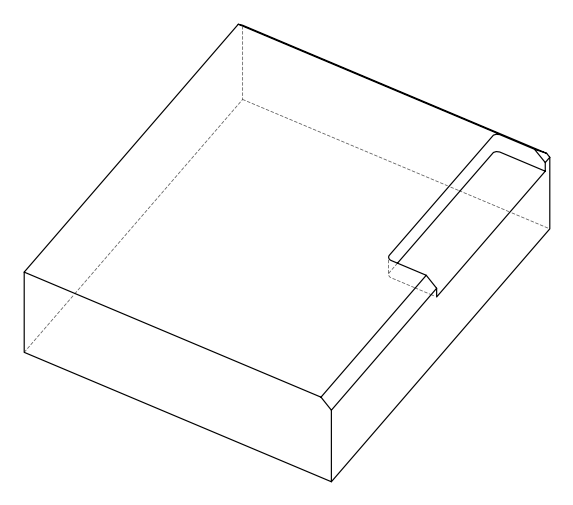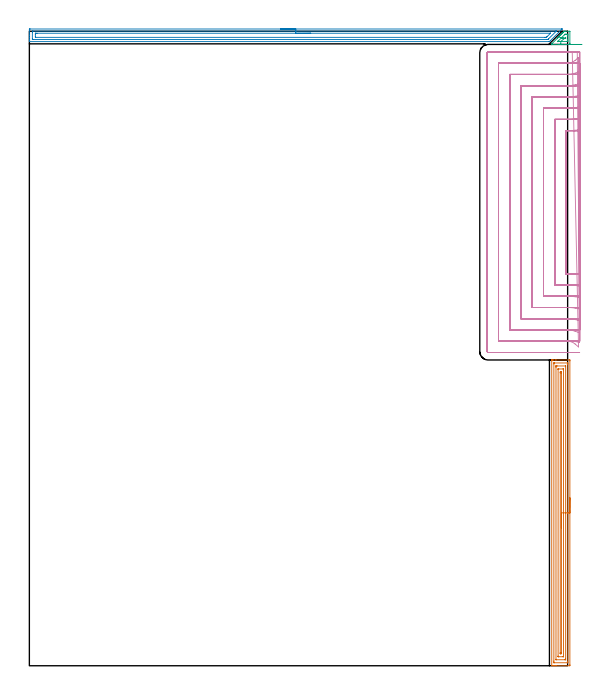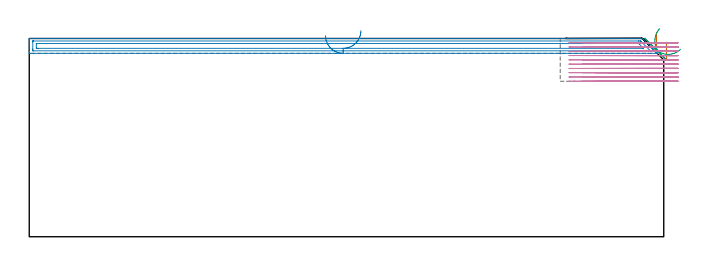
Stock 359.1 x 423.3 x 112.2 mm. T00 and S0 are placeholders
(PLAN: 4 operations, 1 tool changes, 94.7 min)
(1 AREA_MILL | FG_CHAMFER_SURFACE | UGT0205_001 | 8.36 min | 15415 mm3)
(2 AREA_MILL_1 | FG_CHAMFER_SURFACE_1 | UGT0205_001 | 8.67 min | 12672 mm3)
(3 AREA_MILL_2 | FG_CHAMFER_SURFACE_2 | UGT0205_001 | 0.45 min | 795 mm3)
(4 MILL_SLOT | SLOT_PARTIAL_RECTANGULAR | NXT0201_013 | Follow Part, ap 2.5, ae 75% | 77.2 min | 297280 mm3)
(TOOL UGT0205_001 | Chamfer Mill 20 x 3 x 45 deg. | D20 FL50 Z2)
(TOOL NXT0201_013 | ENDMILL 10mm | D10 FL30 Z4)
(OP 1 AREA_MILL)
G17 G21 G94 G90
T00 M6
G54
G17 G0 G90 X360.6 Y112. S1061 M3
G43 Z122.2 H0
Z110.1
G94 G1 Y111.962 Z109.228 F250.
Y111.848 Z108.363
Y111.659 Z107.512
Y111.397 Z106.68
Y111.063 Z105.874
Y110.66 Z105.1
Y110.191 Z104.364
Y109.66 Z103.672
Y109.071 Z103.029
Y108.428 Z102.439
Y107.736 Z101.908
Y107. Z101.44
Y106.226 Z101.037
Y105.42 Z100.703
Y104.588 Z100.441
Y103.736 Z100.252
Y102.872 Z100.138
Y102. Z100.1
X360.599 Y0.617 Z100.101
X360.597 Y0.25 Z100.102
X360.593 Y0.01 Z100.104
X360.238 Y0. Z100.459
X351.487 Z109.207
X350.945 Z109.752
X350.612 Z110.084
X350.07 Z110.626
X349.737 Z110.958
X348.776 Z111.924
X348.637 Y0.001 Z112.055
X348.585 Y0.003 Z112.107
X348.503 Y0.01 Z112.188
X348.5 Y0.17 Z112.2
Y203.83
X348.496 Y203.989 Z112.195
X348.497 Y203.998 Z112.193
X348.498
X348.509 Y204. Z112.181
X348.638 Z112.055
X348.776 Z111.924
X349.071 Z111.628
X349.737 Z110.958
X350.945 Z109.752
X351.487 Z109.207
X360.238 Z100.459
X360.512 Y203.997 Z100.185
X360.592 Y203.99 Z100.105
X360.599 Y203.908 Z100.099
X360.6 Y203.383 Z100.1
Y102.
X359.186 Z101.514
Y2.584 Z101.515
X359.184 Y2.403 Z101.516
X359.18 Y2.048 Z101.52
X359.179 Y2.012 Z101.521
X359.119 Y2.008 Z101.581
X359.014 Y2.003 Z101.686
X358.882 Y2. Z101.818
X350.131 Y2.001 Z110.569
X349.971 Y2.006 Z110.729
X349.941 Y2.01 Z110.759
X349.921 Y2.017 Z110.779
X349.92 Y2.053 Z110.78
X349.916 Y2.221 Z110.784
X349.915 Y2.403 Z110.785
X349.914 Y3.116 Z110.786
X349.915 Y201.416 Z110.785
X349.916 Y201.597 Z110.784
X349.92 Y201.952 Z110.78
X349.921 Y201.988 Z110.779
X349.981 Y201.992 Z110.719
X350.086 Y201.997 Z110.614
X350.218 Y201.999 Z110.482
X358.969 Z101.731
X359.13 Y201.994 Z101.57
X359.159 Y201.99 Z101.541
X359.179 Y201.983 Z101.521
X359.181 Y201.947 Z101.519
X359.184 Y201.779 Z101.516
X359.185 Y201.597 Z101.515
X359.186 Y200.884 Z101.514
Y102.
X357.772 Z102.928
Y4.921
X357.769 Y4.19 Z102.931
X357.767 Y4.032 Z102.933
X357.765 Y4.013 Z102.935
X357.751 Y4.009 Z102.949
X357.706 Y4.004 Z102.994
X357.613 Y4.002 Z103.087
X356.923 Y4. Z103.777
X351.425 Y4.001 Z109.275
X351.376 Y4.004 Z109.324
X351.345 Y4.01 Z109.355
X351.335 Y4.013 Z109.365
X351.334 Y4.028 Z109.366
X351.33 Y4.19 Z109.37
X351.329 Y4.351 Z109.371
Y199.079
X351.331 Y199.81 Z109.369
X351.333 Y199.968 Z109.367
X351.335 Y199.987 Z109.365
X351.349 Y199.991 Z109.351
X351.395 Y199.996 Z109.305
X351.487 Y199.998 Z109.213
X352.177 Y200. Z108.523
X357.675 Y199.999 Z103.025
X357.724 Y199.996 Z102.976
X357.756 Y199.99 Z102.944
X357.765 Y199.986 Z102.935
X357.766 Y199.971 Z102.934
X357.77 Y199.81 Z102.93
X357.771 Y199.649 Z102.929
X357.772 Y102. Z102.928
X356.357 Z104.343
Y6.196
X356.355 Y6.061 Z104.345
X356.352 Y6.021 Z104.348
X356.349 Y6.01 Z104.351
X356.341 Y6.007 Z104.359
X356.288 Y6.003 Z104.412
X355.863 Y6. Z104.837
X353.214 Z107.486
X352.816 Y6.004 Z107.884
X352.767 Y6.008 Z107.933
X352.749 Y6.011 Z107.951
X352.747 Y6.025 Z107.953
X352.744 Y6.084 Z107.956
X352.743 Y6.139 Z107.957
Y6.481
Y197.804
X352.745 Y197.939 Z107.955
X352.748 Y197.979 Z107.952
X352.751 Y197.99 Z107.949
X352.759 Y197.993 Z107.941
X352.812 Y197.997 Z107.888
X353.237 Y198. Z107.463
X355.886 Z104.814
X356.284 Y197.996 Z104.416
X356.333 Y197.992 Z104.367
X356.351 Y197.989 Z104.349
X356.353 Y197.975 Z104.347
X356.356 Y197.916 Z104.344
X356.357 Y197.861 Z104.343
Y197.519
Y102.
X354.943 Z105.757
Y8.627
X354.939 Y8.217 Z105.761
X354.936 Y8.022 Z105.764
X354.746 Y8.009 Z105.954
X354.263 Y8.002 Z106.437
X354.213 Y8.003 Z106.487
X354.178 Y8.008 Z106.522
X354.164 Y8.012 Z106.536
X354.162 Y8.028 Z106.538
X354.159 Y8.222 Z106.541
X354.157 Y8.61 Z106.543
Y8.656
Y195.344
X354.159 Y195.745 Z106.541
X354.162 Y195.946 Z106.538
X354.164 Y195.987 Z106.536
X354.184 Y195.991 Z106.516
X354.229 Y195.996 Z106.471
X354.346 Y195.999 Z106.354
X354.837 Z105.863
X354.887 Y195.997 Z105.813
X354.922 Y195.992 Z105.778
X354.936 Y195.988 Z105.764
X354.938 Y195.972 Z105.762
X354.941 Y195.778 Z105.759
X354.943 Y195.39 Z105.757
Y195.344
Y102.
Y101.128 Z105.795
Y100.263 Z105.909
Y99.412 Z106.098
Y98.58 Z106.36
Y97.774 Z106.694
Y97. Z107.097
Y96.264 Z107.565
Y95.572 Z108.096
Y94.929 Z108.686
Y94.34 Z109.329
Y93.808 Z110.021
Y93.34 Z110.757
Y92.937 Z111.531
Y92.603 Z112.337
Y92.341 Z113.169
Y92.152 Z114.02
Y92.038 Z114.885
Y92. Z115.757
G0 Z122.2
M5
M2
(OP 2 AREA_MILL_1)
G17 G21 G94 G90
T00 M6
G54
G17 G0 G90 X167.7 Y424.8 S1061 M3
G43 Z122.2 H0
Z113.8
G94 G1 X167.738 Z112.928 F250.
X167.852 Z112.064
X168.041 Z111.212
X168.303 Z110.38
X168.637 Z109.574
X169.04 Z108.8
X169.508 Z108.064
X170.04 Z107.372
X170.629 Z106.729
X171.272 Z106.14
X171.964 Z105.608
X172.7 Z105.14
X173.474 Z104.737
X174.28 Z104.403
X175.112 Z104.141
X175.963 Z103.952
X176.828 Z103.838
X177.7 Z103.8
X355.304
X355.365 Y424.795 Z103.804
X355.381 Y424.792 Z103.805
X355.365 Y424.764 Z103.834
X352.988 Y422.388 Z106.212
X347.424 Y416.824 Z111.775
X347.136 Y416.536 Z112.061
X347.003 Y416.405 Z112.191
X346.72 Y416.4 Z112.2
X0.184
X0.01 Y416.402 Z112.189
X0.007 Y416.47 Z112.122
X0. Y416.914 Z111.686
Y417.183 Z111.417
Y417.918 Z110.677
Y419.18 Z109.417
Y420.598 Z107.998
Y423.912 Z104.685
X0.001 Y424.175 Z104.422
X0.007 Y424.792 Z103.806
X0.012 Y424.794 Z103.803
X0.631 Y424.8 Z103.8
X177.7
Y423.386 Z105.214
X351.192
X351.296 Y423.385 Z105.215
X351.504 Y423.38 Z105.22
X351.519 Y423.379 Z105.221
X351.518 Y423.376 Z105.224
X351.502 Y423.355 Z105.245
X351.471 Y423.322 Z105.278
X351.432 Y423.281 Z105.319
X346.394 Y418.244 Z110.356
X346.065 Y417.918 Z110.682
X345.982 Y417.841 Z110.759
X345.96 Y417.821 Z110.779
X345.926 Y417.819 Z110.781
X345.826 Y417.817 Z110.783
X345.036 Y417.814 Z110.786
X344.932
X2.42 Y417.815 Z110.785
X2.315 Y417.816 Z110.784
X2.107 Y417.821 Z110.779
X2.009 Y417.828 Z110.772
X2.006 Y417.859 Z110.741
X2.004 Y417.918 Z110.682
X2. Y418.338 Z110.262
Y422.388 Z106.212
X2.001 Y422.806 Z105.794
X2.009 Y423.281 Z105.319
X2.012 Y423.379 Z105.221
X2.211 Y423.383 Z105.217
X2.316 Y423.385 Z105.215
X177.7 Y423.386 Z105.214
Y421.972 Z106.628
X347.354 Y421.971 Z106.629
X347.614 Y421.969 Z106.631
X347.642 Y421.967 Z106.633
X347.651 Y421.966 Z106.634
X347.649 Y421.958 Z106.642
X347.641 Y421.943 Z106.657
X347.633 Y421.933 Z106.667
X347.614 Y421.914 Z106.686
X345.406 Y419.706 Z108.894
X345.168 Y419.47 Z109.13
X344.932 Y419.238 Z109.362
X344.511 Y419.233 Z109.367
X344.037 Y419.23 Z109.37
X343.621 Y419.229 Z109.371
X4.208
X4.049 Y419.23 Z109.37
X4.023 Y419.232 Z109.368
X4.015 Y419.234 Z109.366
X4.01 Y419.249 Z109.351
X4.004 Y419.359 Z109.241
X4.001 Y419.498 Z109.102
X4. Y421.494 Z107.106
X4.001 Y421.701 Z106.899
X4.007 Y421.91 Z106.69
X4.01 Y421.964 Z106.636
X4.03 Y421.966 Z106.634
X4.089 Y421.969 Z106.631
X4.208 Y421.971 Z106.629
X4.625
X5.103 Y421.972 Z106.628
X177.7
X178.572 Z106.666
X179.436 Z106.78
X180.288 Z106.969
X181.12 Z107.232
X181.926 Z107.565
X182.7 Z107.968
X183.436 Z108.437
X184.128 Z108.968
X184.771 Z109.557
X185.36 Z110.201
X185.891 Z110.893
X186.36 Z111.628
X186.763 Z112.402
X187.097 Z113.208
X187.359 Z114.04
X187.548 Z114.892
X187.662 Z115.757
X187.7 Z116.628
G0 Z122.2
M5
M2
(OP 3 AREA_MILL_2)
G17 G21 G94 G90
T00 M6
G54
G17 G0 G90 X368.69 Y414.503 S1061 M3
G43 Z122.2 H0
Z106.159
G94 G1 X368.047 Y414.502 Z105.569 F250.
X367.355 Z105.037
X366.62 Z104.568
X365.846 Z104.164
X365.041 Z103.83
X364.209 Z103.567
X363.357 Z103.377
X362.492 Z103.263
X361.621 Y414.501 Z103.224
X360.749 Z103.261
X359.884 Z103.374
X359.032 Z103.562
X358.2 Z103.824
X357.394 Z104.157
X356.62 Z104.559
X355.884 Y414.5 Z105.027
X355.191 Z105.558
X354.547 Z106.147
X354.112 Z106.581
X353.242 Z107.458
X348.503 Y414.501 Z112.197
X348.502 Y414.503 Z112.198
X348.507 Y414.901 Z112.192
X348.54 Y414.938 Z112.159
X348.862 Y415.264 Z111.835
X352.362 Y418.764 Z108.334
X352.499 Y418.9 Z108.199
X352.662 Y419.063 Z108.035
X352.8 Y419.202 Z107.896
X352.939 Y419.34 Z107.759
X353.097 Y419.498 Z107.601
X353.237 Y419.639 Z107.458
X353.379 Y419.78 Z107.318
X353.532 Y419.933 Z107.166
X353.675 Y420.077 Z107.021
X353.82 Y420.221 Z106.878
X353.967 Y420.368 Z106.731
X354.112 Y420.515 Z106.583
X354.26 Y420.661 Z106.438
X354.402 Y420.803 Z106.296
X354.55 Y420.952 Z106.145
X354.7 Y421.101 Z105.998
X354.837 Y421.238 Z105.861
X354.988 Y421.39 Z105.708
X355.14 Y421.541 Z105.557
X355.271 Y421.672 Z105.426
X355.425 Y421.827 Z105.27
X355.581 Y421.982 Z105.117
X355.706 Y422.107 Z104.992
X355.863 Y422.265 Z104.832
X356.021 Y422.422 Z104.677
X356.141 Y422.542 Z104.557
X356.3 Y422.703 Z104.395
X356.461 Y422.862 Z104.237
X356.576 Y422.977 Z104.122
X356.738 Y423.138 Z103.957
X356.895 Y423.29 Z103.803
X356.952 Y423.294 Z103.748
X357.608 Y423.3 Z103.092
X360.243 Z100.457
X360.593 Y423.29 Z100.107
X360.6 Y423.12 Z100.1
Y415.302
X360.599 Y414.938 Z100.101
X360.594 Y414.58 Z100.102
X360.591 Y414.509 Z100.105
X360.238 Y414.504 Z100.457
X359.803 Y414.5 Z100.892
X354.547 Z106.147
X354.55 Y414.938 Z106.15
X354.547 Y416.5 Z106.153
X353.435 Z107.265
X352.559 Y416.501 Z108.141
X352.558 Y416.502 Z108.142
X352.75 Y416.699 Z107.95
X356.944 Y420.894 Z103.756
X357.152 Y421.101 Z103.548
X357.308 Y421.25 Z103.392
X357.352 Y421.29 Z103.348
X357.419 Y421.296 Z103.281
X357.613 Y421.298 Z103.087
X358.29 Y421.3 Z102.41
X358.488 Z102.212
X359.168 Y421.298 Z101.532
X359.174 Y421.291 Z101.526
X359.179 Y421.286 Z101.521
X359.182 Y421.101 Z101.518
X359.186 Y420.399 Z101.514
Y420.221
Y417.579
X359.185 Y416.877 Z101.515
X359.184 Y416.699 Z101.516
X359.181 Y416.525 Z101.519
X359.18 Y416.511 Z101.52
X359.12 Y416.507 Z101.58
X359.014 Y416.503 Z101.686
X358.883 Y416.501 Z101.817
X358.685 Y416.5 Z102.015
X354.547 Z106.153
X357.027 Y418.518 Z103.673
X357.042 Y418.535 Z103.658
X357.288 Y418.786 Z103.412
X357.533 Y419.031 Z103.167
X357.613 Y419.109 Z103.087
X357.732 Y419.22 Z102.968
X357.765 Y419.2 Z102.935
X357.767 Y419.185 Z102.933
X357.771 Y418.744 Z102.929
Y418.681
X357.769 Y418.555 Z102.931
X357.766 Y418.52 Z102.934
X357.764 Y418.51 Z102.936
X357.757 Y418.507 Z102.943
X357.709 Y418.503 Z102.991
X357.613 Y418.5 Z103.087
X357.573 Z103.127
X357.231 Y418.506 Z103.469
X357.061 Y418.51 Z103.639
X357.027 Y418.518 Z103.673
X356.444 Y418.65 Z104.309
X355.918 Y418.77 Z104.994
X355.452 Y418.876 Z105.724
X355.05 Y418.968 Z106.492
X354.714 Y419.044 Z107.294
X354.448 Y419.105 Z108.123
X354.254 Y419.149 Z108.972
X354.132 Y419.177 Z109.835
X354.084 Y419.188 Z110.706
X354.111 Y419.182 Z111.578
X354.211 Y419.159 Z112.445
X354.385 Y419.119 Z113.299
X354.63 Y419.063 Z114.134
X354.946 Y418.992 Z114.944
X355.329 Y418.904 Z115.723
X355.777 Y418.802 Z116.465
X356.286 Y418.686 Z117.163
X356.853 Y418.557 Z117.814
G0 Z122.2
M5
M2
(OP 4 MILL_SLOT)
G17 G21 G94 G90
T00 M6
G54
G17 G0 G90 X367.087 Y357.514 S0 M3
G43 Z122.2 H0
Z109.78
G94 G1 X364.1 Y357.232 F250.
G2 X359.167 Y357. R52.5 F500.
G1 X358.
Y261.5
X359.167
G2 X364.1 Y261.268 R52.5
G1 X367.087 Y260.986 F250.
X367.082 Y365.1
X364.1 Y364.771
G2 X359.167 Y364.5 R45. F500.
G1 X350.5
Y254.
X359.167
G2 X364.1 Y253.729 R45.
G1 X367.082 Y253.4 F250.
X367.074 Y372.721
X364.1 Y372.326
G2 X359.167 Y372. R37.5 F500.
G1 X343.
Y246.5
X359.167
G2 X364.1 Y246.174 R37.5
G1 X367.074 Y245.78 F250.
X367.059 Y380.402
X364.1 Y379.908
G2 X359.167 Y379.5 R30. F500.
G1 X335.5
Y239.
X359.167
G2 X364.1 Y238.592 R30.
G1 X367.059 Y238.098 F250.
X367.027 Y388.205
X364.1 Y387.547
G2 X359.167 Y387. R22.5 F500.
G1 X328.
Y231.5
X359.167
G2 X364.1 Y230.953 R22.5
G1 X367.027 Y230.295 F250.
X366.933 Y396.321
X364.1 Y395.334
G2 X359.167 Y394.5 R15. F500.
G1 X320.5
Y224.
X359.167
G2 X364.1 Y223.166 R15.
G1 X366.933 Y222.179 F250.
X366.36 Y405.824
X364.1 Y403.851
G2 X359.167 Y402. R7.5 F500.
G1 X313.
Y216.5
X359.167
G2 X364.1 Y214.65 R7.5
G1 X366.36 Y212.677 F250.
X362.167 Y409.5 F500.
X359.167 F250.
X306.1 F500.
G3 X305.5 Y408.9 R0.6
G1 Y209.6
G3 X306.1 Y209. R0.6
G1 X359.167
X362.167 F250.
G0 Z122.2
X367.099 Y357.114
Z107.36
G1 X364.1 Y357.024
G2 X362.517 Y357. R52.5 F500.
G1 X358.
Y261.5
X362.524
G2 X364.1 Y261.476 R52.5
G1 X367.099 Y261.386 F250.
X367.098 Y364.633
X364.1 Y364.528
G2 X362.517 Y364.5 R45. F500.
G1 X350.5
Y254.
X362.524
G2 X364.1 Y253.972 R45.
G1 X367.098 Y253.867 F250.
X367.097 Y372.16
X364.1 Y372.033
G2 X362.517 Y372. R37.5 F500.
G1 X343.
Y246.5
X362.524
G2 X364.1 Y246.467 R37.5
G1 X367.097 Y246.341 F250.
X367.096 Y379.7
X364.1 Y379.542
G2 X362.517 Y379.5 R30. F500.
G1 X335.5
Y239.
X362.524
G2 X364.1 Y238.959 R30.
G1 X367.096 Y238.801 F250.
X367.093 Y387.267
X364.1 Y387.056
G2 X362.517 Y387. R22.5 F500.
G1 X328.
Y231.5
X362.524
G2 X364.1 Y231.445 R22.5
G1 X367.093 Y231.235 F250.
X367.083 Y394.9
X364.1 Y394.584
G2 X362.517 Y394.5 R15. F500.
G1 X320.5
Y224.
X362.524
G2 X364.1 Y223.917 R15.
G1 X367.083 Y223.602 F250.
X367.032 Y402.802
X364.1 Y402.169
G2 X362.517 Y402. R7.5 F500.
G1 X313.
Y216.5
X362.524
G2 X364.1 Y216.333 R7.5
G1 X367.033 Y215.702 F250.
X365.517 Y409.5
X362.517
X306.1 F500.
G3 X305.5 Y408.9 R0.6
G1 Y209.6
G3 X306.1 Y209. R0.6
G1 X362.524
X365.524 F250.
G0 X367.1 Y357.008 Z104.94
G1 X364.1 Y357.
X363.956 F500.
X358.
Y261.5
X363.957
X364.1
X367.1 Y261.492 F250.
Y364.51
X364.1 Y364.5
X363.956 F500.
X350.5
Y254.
X363.957
X364.1
X367.1 Y253.99 F250.
Y372.012
X364.1 Y372.
X363.956 F500.
X343.
Y246.5
X363.957
X364.1
X367.1 Y246.488 F250.
Y379.515
X364.1 Y379.5
X363.956 F500.
X335.5
Y239.
X363.957
X364.1
X367.1 Y238.985 F250.
Y387.02
X364.1 Y387.
X363.956 F500.
X328.
Y231.5
X363.957
X364.1
X367.1 Y231.481 F250.
Y394.529
X364.1 Y394.501
X363.956 Y394.5 F500.
X320.5
Y224.
X363.957
X364.1 Y223.999
X367.1 Y223.971 F250.
X367.099 Y402.059
X364.1 Y402.001
X363.956 Y402. F500.
X313.
Y216.5
X363.957
X364.1 Y216.499
X367.099 Y216.442 F250.
X366.956 Y409.5
X363.956
X306.1 F500.
G3 X305.5 Y408.9 R0.6
G1 Y209.6
G3 X306.1 Y209. R0.6
G1 X363.957
X366.957 F250.
G0 X367.1 Y357. Z102.52
G1 X364.1
X358. F500.
Y261.5
X364.1
X367.1 F250.
Y364.5
X364.1
X350.5 F500.
Y254.
X364.1
X367.1 F250.
Y372.
X364.1
X343. F500.
Y246.5
X364.1
X367.1 F250.
Y379.5
X364.1
X335.5 F500.
Y239.
X364.1
X367.1 F250.
Y387.
X364.1
X328. F500.
Y231.5
X364.1
X367.1 F250.
Y394.5
X364.1
X320.5 F500.
Y224.
X364.1
X367.1 F250.
Y402.
X364.1
X313. F500.
Y216.5
X364.1
X367.1 F250.
Y409.5
X364.1
X306.1 F500.
G3 X305.5 Y408.9 R0.6
G1 Y209.6
G3 X306.1 Y209. R0.6
G1 X364.1
X367.1 F250.
G0 Y357. Z100.1
G1 X364.1
X358. F500.
Y261.5
X364.1
X367.1 F250.
Y364.5
X364.1
X350.5 F500.
Y254.
X364.1
X367.1 F250.
Y372.
X364.1
X343. F500.
Y246.5
X364.1
X367.1 F250.
Y379.5
X364.1
X335.5 F500.
Y239.
X364.1
X367.1 F250.
Y387.
X364.1
X328. F500.
Y231.5
X364.1
X367.1 F250.
Y394.5
X364.1
X320.5 F500.
Y224.
X364.1
X367.1 F250.
Y402.
X364.1
X313. F500.
Y216.5
X364.1
X367.1 F250.
Y409.5
X364.1
X306.1 F500.
G3 X305.5 Y408.9 R0.6
G1 Y209.6
G3 X306.1 Y209. R0.6
G1 X364.1
X367.1 F250.
G0 Y357. Z97.68
G1 X364.1
X358. F500.
Y261.5
X364.1
X367.1 F250.
Y364.5
X364.1
X350.5 F500.
Y254.
X364.1
X367.1 F250.
Y372.
X364.1
X343. F500.
Y246.5
X364.1
X367.1 F250.
Y379.5
X364.1
X335.5 F500.
Y239.
X364.1
X367.1 F250.
Y387.
X364.1
X328. F500.
Y231.5
X364.1
X367.1 F250.
Y394.5
X364.1
X320.5 F500.
Y224.
X364.1
X367.1 F250.
Y402.
X364.1
X313. F500.
Y216.5
X364.1
X367.1 F250.
Y409.5
X364.1
X306.1 F500.
G3 X305.5 Y408.9 R0.6
G1 Y209.6
G3 X306.1 Y209. R0.6
G1 X364.1
X367.1 F250.
G0 Y357. Z95.26
G1 X364.1
X358. F500.
Y261.5
X364.1
X367.1 F250.
Y364.5
X364.1
X350.5 F500.
Y254.
X364.1
X367.1 F250.
Y372.
X364.1
X343. F500.
Y246.5
X364.1
X367.1 F250.
Y379.5
X364.1
X335.5 F500.
Y239.
X364.1
X367.1 F250.
Y387.
X364.1
X328. F500.
Y231.5
X364.1
X367.1 F250.
Y394.5
X364.1
X320.5 F500.
Y224.
X364.1
X367.1 F250.
Y402.
X364.1
X313. F500.
Y216.5
X364.1
X367.1 F250.
Y409.5
X364.1
X306.1 F500.
G3 X305.5 Y408.9 R0.6
G1 Y209.6
G3 X306.1 Y209. R0.6
G1 X364.1
X367.1 F250.
G0 Y357. Z92.84
G1 X364.1
X358. F500.
Y261.5
X364.1
X367.1 F250.
Y364.5
X364.1
X350.5 F500.
Y254.
X364.1
X367.1 F250.
Y372.
X364.1
X343. F500.
Y246.5
X364.1
X367.1 F250.
Y379.5
X364.1
X335.5 F500.
Y239.
X364.1
X367.1 F250.
Y387.
X364.1
X328. F500.
Y231.5
X364.1
X367.1 F250.
Y394.5
X364.1
X320.5 F500.
Y224.
X364.1
X367.1 F250.
Y402.
X364.1
X313. F500.
Y216.5
X364.1
X367.1 F250.
Y409.5
X364.1
X306.1 F500.
G3 X305.5 Y408.9 R0.6
G1 Y209.6
G3 X306.1 Y209. R0.6
G1 X364.1
X367.1 F250.
G0 Y357. Z90.42
G1 X364.1
X358. F500.
Y261.5
X364.1
X367.1 F250.
Y364.5
X364.1
X350.5 F500.
Y254.
X364.1
X367.1 F250.
Y372.
X364.1
X343. F500.
Y246.5
X364.1
X367.1 F250.
Y379.5
X364.1
X335.5 F500.
Y239.
X364.1
X367.1 F250.
Y387.
X364.1
X328. F500.
Y231.5
X364.1
X367.1 F250.
Y394.5
X364.1
X320.5 F500.
Y224.
X364.1
X367.1 F250.
Y402.
X364.1
X313. F500.
Y216.5
X364.1
X367.1 F250.
Y409.5
X364.1
X306.1 F500.
G3 X305.5 Y408.9 R0.6
G1 Y209.6
G3 X306.1 Y209. R0.6
G1 X364.1
X367.1 F250.
G0 Y357. Z88.
G1 X364.1
X358. F500.
Y261.5
X364.1
X367.1 F250.
Y364.5
X364.1
X350.5 F500.
Y254.
X364.1
X367.1 F250.
Y372.
X364.1
X343. F500.
Y246.5
X364.1
X367.1 F250.
Y379.5
X364.1
X335.5 F500.
Y239.
X364.1
X367.1 F250.
Y387.
X364.1
X328. F500.
Y231.5
X364.1
X367.1 F250.
Y394.5
X364.1
X320.5 F500.
Y224.
X364.1
X367.1 F250.
Y402.
X364.1
X313. F500.
Y216.5
X364.1
X367.1 F250.
Y409.5
X364.1
X306.1 F500.
G3 X305.5 Y408.9 R0.6
G1 Y209.6
G3 X306.1 Y209. R0.6
G1 X364.1
X367.1 F250.
G0 Z122.2
M5
M2
